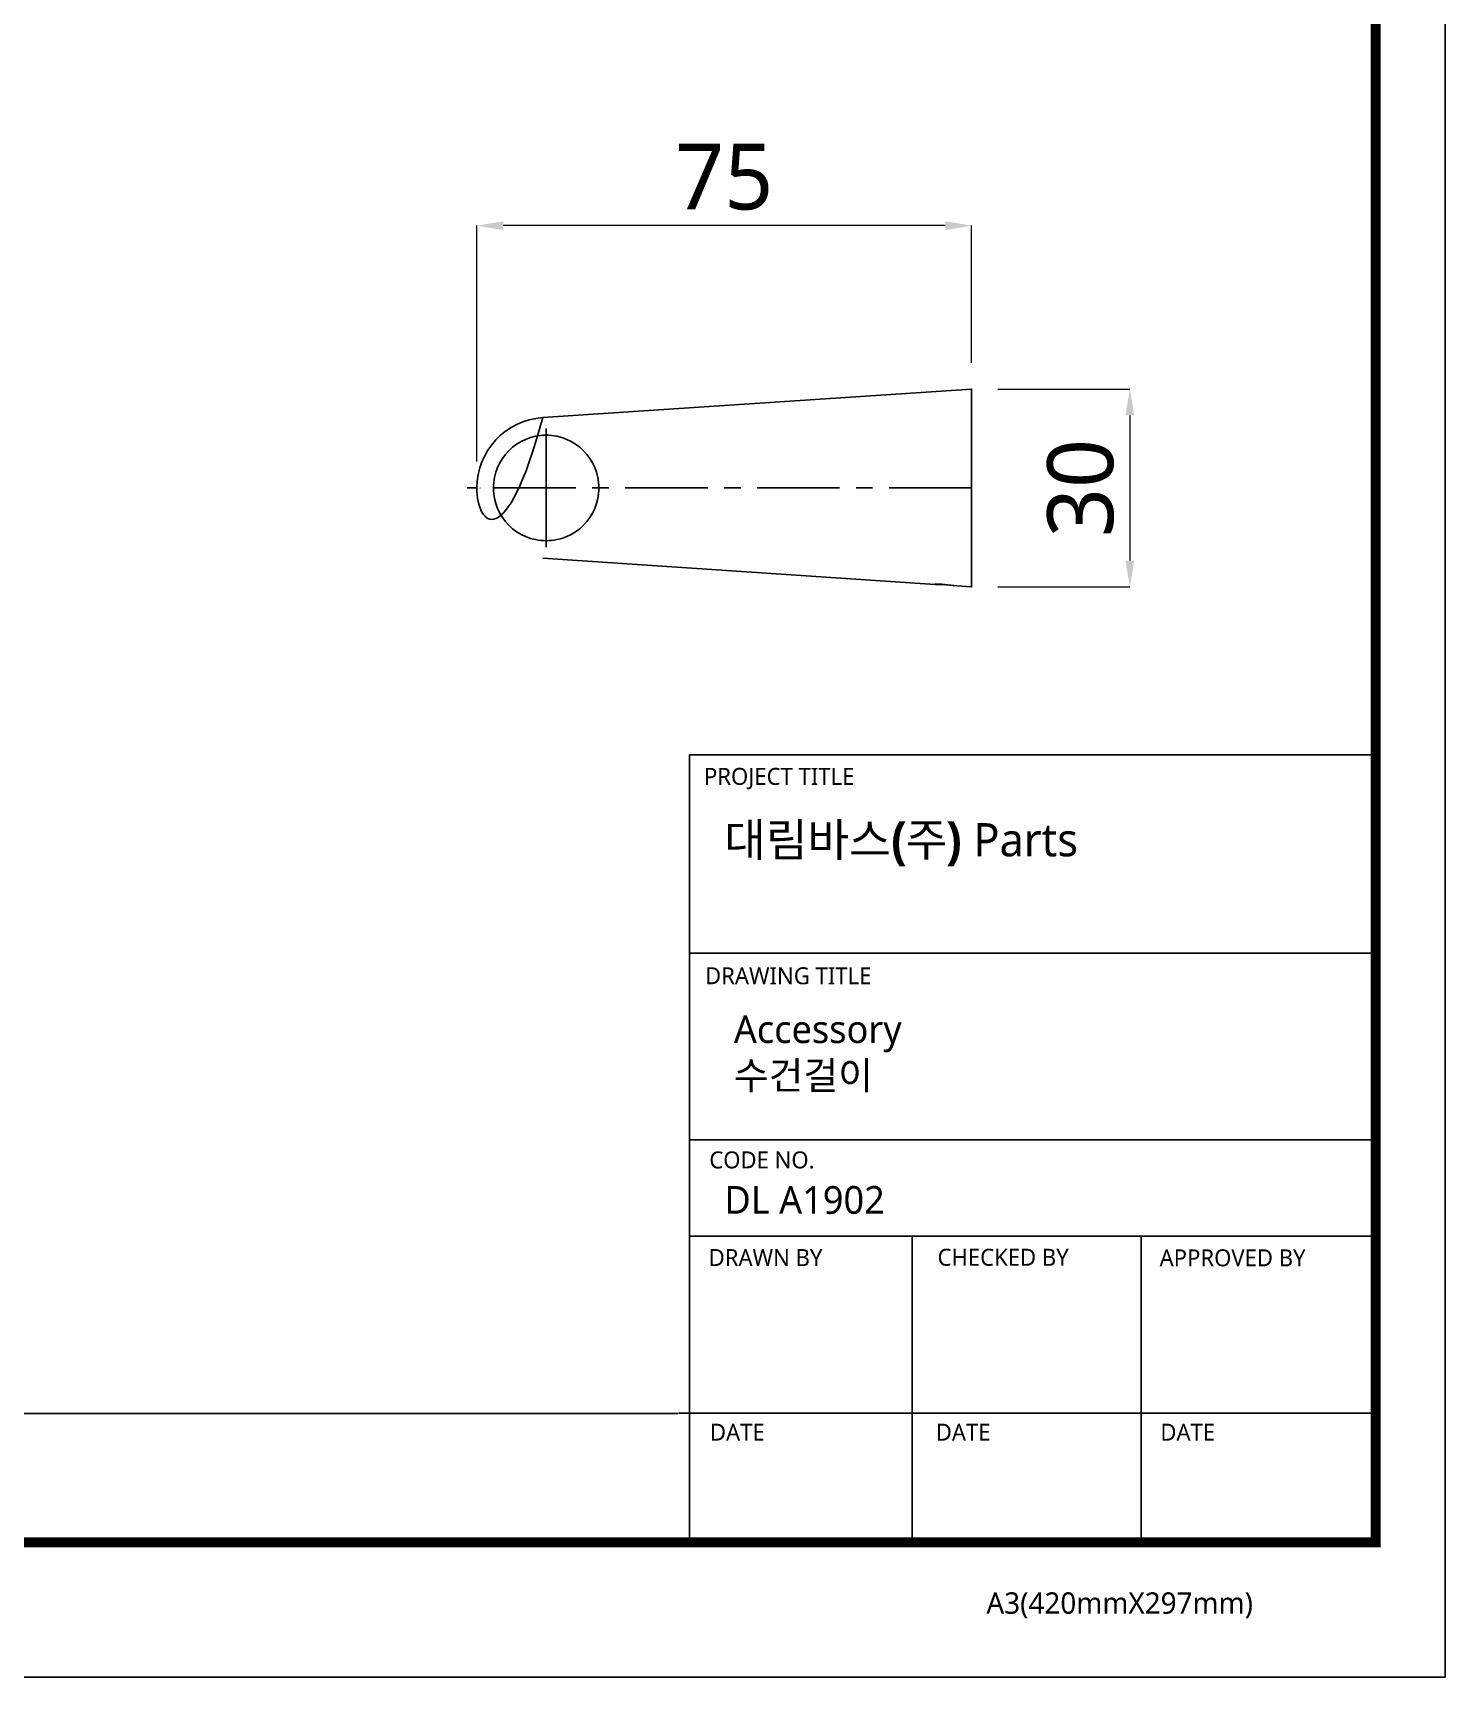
# Model space of a CAD drawing. Extents: x 16296675745 to 16296677481, y -37409619395 to -37409618123.
# Drawn here: x 16296676914.7 to 16296677128.8, y -37409618710.2 to -37409618460.9 of the extents above; entities that cross this region are included whole.
import ezdxf

# ---------------------------------------------------------------- set-up
doc = ezdxf.new("R2010")
doc.units = 0
doc.header["$LTSCALE"] = 10
doc.header["$MEASUREMENT"] = 0
doc.header["$PDMODE"] = 3
doc.header["$PDSIZE"] = -10
doc.linetypes.add('ACISOTGL', pattern=[3, 2, -1])
doc.linetypes.add('CENTER', pattern=[2, 1.25, -0.25, 0.25, -0.25])
doc.layers.get('0').update_dxf_attribs({"linetype": 'CONTINUOUS'})
doc.layers.get('DEFPOINTS').update_dxf_attribs({"linetype": 'CONTINUOUS'})
doc.layers.add('BODY', color=7, linetype='CONTINUOUS')
doc.layers.add('Make2D$보임$선', color=7, linetype='CONTINUOUS', true_color=0x000000)
doc.layers.add('Make2D$숨김$선', color=254, linetype='CONTINUOUS', true_color=0xbebebe)
doc.styles.add('Daelim Dimension', font='')
doc.styles.get('Daelim Dimension').set_extended_font_data('NanumGothic')
doc.dimstyles.new('DEFAULT', dxfattribs={"dimscale": 2, "dimtxt": 2, "dimasz": 2, "dimexe": 0, "dimexo": 2, "dimgap": 1, "dimtad": 1, "dimdec": 1, "dimzin": 9, "dimdsep": 46, "dimtxsty": 'Daelim Dimension', "dimcen": 0.5, "dimclrd": 252, "dimclre": 252, "dimclrt": 3, "dimadec": 1, "dimazin": 0, "dimtfac": 1, "dimtdec": 1, "dimtix": 1, "dimtmove": 0, "dimatfit": 3, "dimfxl": 1, "dimtolj": 1, "dimtzin": 1, "dimlwd": 9, "dimlwe": 9, "dimarcsym": 0})

# ---------------------------------------------------------------- blocks, each defined once
blk = doc.blocks.new('*D24')
at = {"color": 5, "lineweight": 9, "ltscale": 0.5, "transparency": 16777216}
for p, q in [((16296676982.036579, -37409618525.866219), (16296676982.036579, -37409618490.091347)), ((16296677053.036579, -37409618490.091347), (16296676986.036579, -37409618490.091347)), ((16296677057.036579, -37409618510.866219), (16296677057.036579, -37409618490.091347))]:
    blk.add_line(p, q, dxfattribs=at)
at = {"color": 5, "ltscale": 0.5, "transparency": 16777216}
for points in [[(16296676986.036579, -37409618489.42469), (16296676986.036579, -37409618490.758018), (16296676982.036579, -37409618490.091347)], [(16296677053.036579, -37409618489.42469), (16296677053.036579, -37409618490.758018), (16296677057.036579, -37409618490.091347)]]:
    blk.add_solid(points, dxfattribs=at)
at = {"layer": 'DEFPOINTS', "color": 0, "ltscale": 0.5, "transparency": 16777216}
for p in [(16296676982.036579, -37409618490.091347), (16296677057.036579, -37409618514.866219), (16296676982.036579, -37409618529.866219)]:
    blk.add_point(p, dxfattribs=at)
at = {"color": 7, "ltscale": 0.5, "transparency": 16777216, "insert": (16296677019.536579, -37409618482.705093), "char_height": 10, "attachment_point": 5, "style": 'Daelim Dimension'}
blk.add_mtext('\\A1;75', dxfattribs=at)
blk = doc.blocks.new('*D25')
at = {"color": 5, "lineweight": 9, "ltscale": 0.5, "transparency": 16777216}
for p, q in [((16296677061.03658, -37409618514.86622), (16296677081.03658, -37409618514.86622)), ((16296677081.03658, -37409618518.86622), (16296677081.03658, -37409618540.86622)), ((16296677061.03658, -37409618544.86622), (16296677081.03658, -37409618544.86622))]:
    blk.add_line(p, q, dxfattribs=at)
at = {"color": 5, "ltscale": 0.5, "transparency": 16777216}
for points in [[(16296677080.36992, -37409618518.86622), (16296677081.70325, -37409618518.86622), (16296677081.03658, -37409618514.86622)], [(16296677080.36992, -37409618540.86622), (16296677081.70325, -37409618540.86622), (16296677081.03658, -37409618544.86622)]]:
    blk.add_solid(points, dxfattribs=at)
at = {"layer": 'DEFPOINTS', "color": 0, "ltscale": 0.5, "transparency": 16777216}
for p in [(16296677057.03658, -37409618514.86622), (16296677057.03658, -37409618544.86622), (16296677081.03658, -37409618544.86622)]:
    blk.add_point(p, dxfattribs=at)
at = {"color": 7, "ltscale": 0.5, "transparency": 16777216, "insert": (16296677073.58595, -37409618529.86622), "char_height": 10, "attachment_point": 5, "rotation": 90, "style": 'Daelim Dimension'}
blk.add_mtext('\\A1;30', dxfattribs=at)

msp = doc.modelspace()

# ---------------------------------------------------------------- linework, layer by layer
at = {"color": 1, "linetype": 'CENTER'}
for p, q in [((16296676992.536739, -37409618520.86615), (16296676992.536739, -37409618538.86615)), ((16296677057.036579, -37409618529.866219), (16296676980.546379, -37409618529.866219))]:
    msp.add_line(p, q, dxfattribs=at)
at = {"color": 5, "ltscale": 40}
for p, q in [((16296677118.30315, -37409618570.35173), (16296677014.26005, -37409618570.35173)), ((16296677118.30315, -37409618600.424744), (16296677014.26005, -37409618600.424744)), ((16296677118.30315, -37409618600.424744), (16296677014.26005, -37409618600.424744)), ((16296677118.30315, -37409618628.714417), (16296677014.26005, -37409618628.714417)), ((16296677118.30315, -37409618628.714417), (16296677014.26005, -37409618628.714417)), ((16296677118.30315, -37409618643.305077), (16296677014.26005, -37409618643.305077)), ((16296677118.30315, -37409618643.305077), (16296677014.26005, -37409618643.305077)), ((16296677048.054159, -37409618643.305077), (16296677048.054159, -37409618689.75206)), ((16296677082.7367, -37409618643.305077), (16296677082.7367, -37409618689.75206)), ((16296677118.30315, -37409618670.135719), (16296677012.615511, -37409618670.135719)), ((16296677118.30315, -37409618670.135719), (16296677015.07065, -37409618670.135719)), ((16296677118.30315, -37409618689.75206), (16296677029.137939, -37409618689.75206))]:
    msp.add_line(p, q, dxfattribs=at)
at = {"color": 5, "ltscale": 0.5}
msp.add_line((16296677014.26005, -37409618570.35173), (16296677014.26005, -37409618690.381401), dxfattribs=at)
at = {"color": 5}
msp.add_line((16296676488.30303, -37409618670.210129), (16296677012.49032, -37409618670.210129), dxfattribs=at)
at = {"ltscale": 0.5}
msp.add_lwpolyline([(16296676477.834841, -37409618710.177017), (16296677128.834841, -37409618710.177017), (16296677128.834841, -37409618233.177017), (16296676477.834841, -37409618233.177017)], close=True, dxfattribs=at)
at = {"color": 5, "linetype": 'ByBlock', "lineweight": 200, "const_width": 1.5}
msp.add_lwpolyline([(16296676488.30303, -37409618689.752296), (16296677118.30303, -37409618689.752296), (16296677118.30303, -37409618244.252296), (16296676488.30303, -37409618244.252296)], close=True, dxfattribs=at)
at = {"layer": 'BODY'}
for points in [[(16296676992.014429, -37409618519.201027), (16296677057.036579, -37409618514.866219), (16296677057.036579, -37409618544.866219), (16296677054.7882, -37409618544.716316)], [(16296677051.63658, -37409618544.389023), (16296677051.63658, -37409618544.506218), (16296677052.51895, -37409618544.565041), (16296677052.51895, -37409618544.507141), (16296677054.7882, -37409618544.716316), (16296677052.5322, -37409618544.448952), (16296677051.536579, -37409618544.382332), (16296677051.536579, -37409618544.49955), (16296676992.014429, -37409618540.53141)]]:
    msp.add_lwpolyline(points, dxfattribs=at)
msp.add_arc((16296676992.725451, -37409618529.866219), 10.688864, 93.81405303, 266.18594697, dxfattribs=at)
at = {"layer": 'Make2D$보임$선', "color": 0}
for p, q in [((16296676982.536739, -37409618529.866081), (16296676982.536739, -37409618529.856407)), ((16296676982.536739, -37409618529.866203), (16296676982.536739, -37409618529.866081)), ((16296676982.536739, -37409618529.866348), (16296676982.536739, -37409618529.866211)), ((16296676982.536739, -37409618529.876007), (16296676982.536739, -37409618529.866348))]:
    msp.add_line(p, q, dxfattribs=at)
at = {"layer": 'Make2D$숨김$선', "color": 0, "linetype": 'ACISOTGL'}
msp.add_circle((16296676992.536739, -37409618529.86615), 8, dxfattribs=at)

# ---------------------------------------------------------------- texts
at = {"color": 5, "ltscale": 40, "style": 'Daelim Dimension'}
for s, height, p in [('PROJECT TITLE', 2.56901127, (16296677016.46261, -37409618574.880211)), ('DRAWING TITLE', 2.56901127, (16296677016.627319, -37409618605.116096)), ('CODE NO.', 2.5690113, (16296677017.271561, -37409618633.038078)), ('DRAWN BY', 2.5690113, (16296677017.17082, -37409618647.846474)), ('CHECKED BY', 2.5690113, (16296677051.880989, -37409618647.800911)), ('APPROVED BY', 2.56901127, (16296677085.54438, -37409618647.883904)), ('DATE', 2.5690113, (16296677017.371481, -37409618674.324471)), ('DATE', 2.5690113, (16296677051.607809, -37409618674.324471)), ('DATE', 2.5690113, (16296677085.662519, -37409618674.324471)), ('A3(420mmX297mm)', 3.24237133, (16296677059.288099, -37409618700.568008))]:
    msp.add_text(s, height=height, dxfattribs=at).set_placement(p)
at = {"attachment_point": 1, "style": 'Daelim Dimension'}
for s, insert, char_height, width in [('{\\fPretendard Variable SemiBold|b0|i0|c129|p2;\\C7;대림바스(주)} Parts', (16296677019.51833, -37409618580.682037), 5.03600079, 80.93992813), (' Accessory\\P 수건걸이', (16296677019.562759, -37409618609.828484), 4.2041236, 70.7511006), ('DL A1902', (16296677019.562759, -37409618635.719887), 4.2041236, 70.7511006)]:
    msp.add_mtext(s, dxfattribs=dict(at, insert=insert, char_height=char_height, width=width))

# ---------------------------------------------------------------- dimensions: what is measured, and where the dimension line sits
at = {"ltscale": 0.5}
dim = msp.add_linear_dim(base=(16296676982.036579, -37409618490.091347), p1=(16296677057.036579, -37409618514.866219), p2=(16296676982.036579, -37409618529.866219), dimstyle='DEFAULT', override={"dimtxt": 5, "dimclrd": 5, "dimclre": 5, "dimclrt": 7}, dxfattribs=at)
dim.commit()
dim.dimension.update_dxf_attribs({"geometry": '*D24', "text_midpoint": (16296677019.536579, -37409618482.705093)})
dim = msp.add_linear_dim(base=(16296677081.036579, -37409618544.866219), p1=(16296677057.036579, -37409618514.866219), p2=(16296677057.036579, -37409618544.866219), angle=90, dimstyle='DEFAULT', override={"dimtxt": 5, "dimclrd": 5, "dimclre": 5, "dimclrt": 7}, dxfattribs=at)
dim.commit()
dim.dimension.update_dxf_attribs({"geometry": '*D25', "text_midpoint": (16296677073.585951, -37409618529.866219)})

doc.saveas('drawing.dxf')
